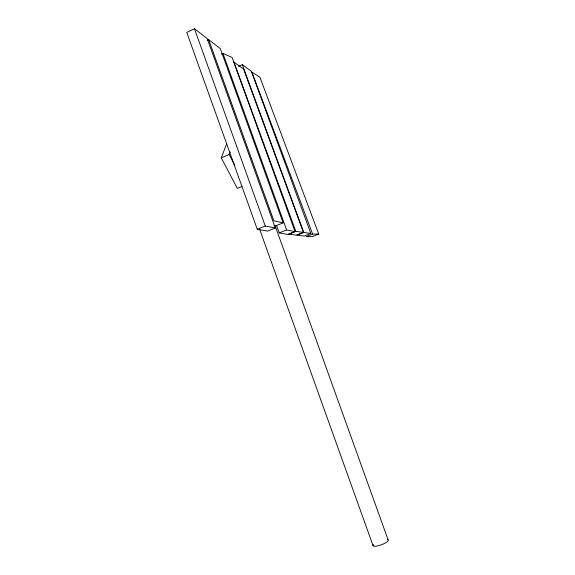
<?xml version="1.0" encoding="UTF-8"?>
<svg xmlns="http://www.w3.org/2000/svg" width="575" height="575" viewBox="0 0 575 575"><rect width="100%" height="100%" fill="white"/><g stroke="black" fill="none" stroke-linecap="round" stroke-linejoin="round"><path stroke-width="0.86" d="M242.01 186.415L237.338 188.384L221.282 157.881L229.173 154.459L230.079 151.944M221.282 157.881L226.715 143.671M194.465 28.75L186.767 32.444L257.277 229.274L267.619 231.114L275.332 228.002L207.158 38.503L194.465 28.75L265.283 226.025L275.332 228.002M207.194 40.365L208.675 39.668L220.29 48.587L283.123 222.856L275.734 225.838L273.995 225.479M221.361 54.165L222.942 53.425L232.12 57.464L295.04 231.603L287.917 234.449L279.227 232.889L276.496 225.307M238.603 66.341L242.298 64.637L251.361 71.293L310.816 233.428L304.182 236.066L296.916 235.175L303.758 232.451L310.816 233.428M257.277 229.274L265.283 226.025M279.227 232.889L286.602 229.935L295.04 231.603M295.823 231.344L288.729 234.176L296.563 235.132L303.42 232.401L243.599 69.079L233.91 62.093L295.823 231.344L303.42 232.401M312.627 234.09L306.044 236.699L312.383 236.591L318.758 234.068L259.965 77.316L251.857 72.04L312.627 234.09L318.758 234.068M283.123 222.856L273.844 220.764L208.675 39.668M229.173 154.459L234.895 165.463M242.298 64.637L303.758 232.451M222.942 53.425L286.602 229.935M275.238 226.119L388.183 540.011M259.454 228.764L373.067 545.754M387.615 539.666A8.1 2.012 -20 0 1 380.751 544.992A8.1 2.012 -20 0 1 373.556 544.489"/></g></svg>
